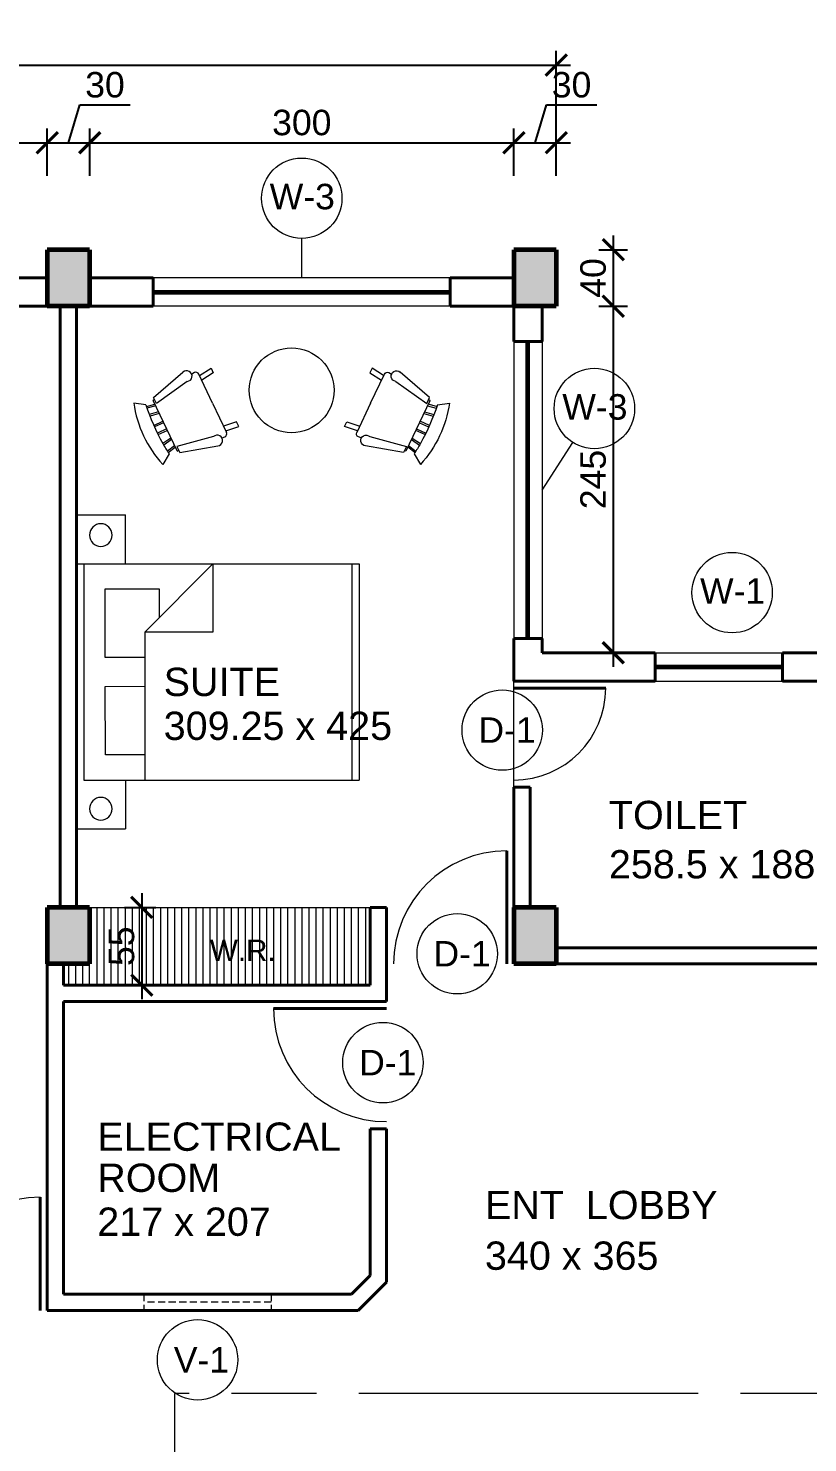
# Model space of a CAD drawing. Header units: millimetres. Extents: x -43527 to -16485, y 19062 to 36467.
# Drawn here: x -29458 to -28907, y 33176 to 34176 of the extents above; entities that cross this region are included whole.
import ezdxf

# ---------------------------------------------------------------- set-up
doc = ezdxf.new("R2010")
doc.units = ezdxf.units.MM
doc.header["$LTSCALE"] = 10
doc.header["$PDMODE"] = 35
doc.linetypes.add('ACAD_ISO08W100', pattern=[36, 24, -3, 6, -3])
doc.linetypes.add('DASHED', pattern=[0.75, 0.5, -0.25])
for name, color, linetype, lineweight in [('door', 30, 'Continuous', 15), ('elevation', 2, 'Continuous', 20), ('fur', 13, 'Continuous', 13), ('projection', 181, 'DASHED', 13), ('SEC.  LINE', 20, 'ACAD_ISO08W100', 13), ('TEXT', 6, 'Continuous', 25), ('THI.', 5, 'Continuous', 60), ('THIN', 241, 'Continuous', 5), ('THIN-2', 54, 'Continuous', 9), ('WALL', 4, 'Continuous', 40)]:
    doc.layers.add(name, color=color, linetype=linetype, lineweight=lineweight)
doc.styles.get("Standard").update_dxf_attribs({"font": 'arial.ttf', "height": 18})
doc.dimstyles.new('ISO-25', dxfattribs={"dimtxt": 2.5, "dimasz": 15, "dimexe": 10, "dimexo": 30, "dimgap": 5, "dimtad": 1, "dimdsep": 46, "dimtxsty": 'Standard', "dimblk": 'ARCHTICK', "dimcen": 2.5, "dimdle": 10, "dimadec": 1, "dimazin": 0, "dimtfac": 1, "dimtmove": 0, "dimatfit": 3, "dimldrblk": 'OPEN90', "dimfxl": 1, "dimarcsym": 0})

# ---------------------------------------------------------------- blocks, each defined once
blk = doc.blocks.new('_ArchTick')
at = {"color": 0, "linetype": 'ByBlock', "const_width": 0.15}
blk.add_lwpolyline([(-0.5, -0.5), (0.5, 0.5)], dxfattribs=at)
blk = doc.blocks.new('*D265')
at = {"layer": 'Defpoints', "color": 0, "transparency": 16777216}
for p in [(-29084.4, 34150.1), (-31094.4, 34057.8), (-29084.4, 34057.8)]:
    blk.add_point(p, dxfattribs=at)
at = {"layer": 'TEXT', "color": 0, "lineweight": -2, "transparency": 16777216}
for p, q in [((-31094.4, 34087.8), (-31094.4, 34160.1)), ((-29084.4, 34087.8), (-29084.4, 34160.1)), ((-31104.4, 34150.1), (-29074.4, 34150.1))]:
    blk.add_line(p, q, dxfattribs=at)
at = {"layer": 'TEXT', "color": 0, "lineweight": -2, "transparency": 16777216, "xscale": 15, "yscale": 15, "zscale": 15, "rotation": 180}
blk.add_blockref('_ArchTick', (-31094.4, 34150.1), dxfattribs=at)
at = {"layer": 'TEXT', "color": 0, "lineweight": -2, "transparency": 16777216, "xscale": 15, "yscale": 15, "zscale": 15}
blk.add_blockref('_ArchTick', (-29084.4, 34150.1), dxfattribs=at)
at = {"layer": 'TEXT', "color": 0, "transparency": 16777216, "insert": (-30089.4, 34164.3), "char_height": 18, "attachment_point": 5}
blk.add_mtext('2010', dxfattribs=at)
blk = doc.blocks.new('_Open90')
at = {"color": 0, "linetype": 'ByBlock', "lineweight": -2}
for p, q in [((0, 0), (-1, 0)), ((-0.5, 0.5), (0, 0)), ((0, 0), (-0.5, -0.5))]:
    blk.add_line(p, q, dxfattribs=at)
blk = doc.blocks.new('*D309')
at = {"layer": 'Defpoints', "color": 0, "transparency": 16777216}
for p in [(-29444.4, 34095.2), (-29744.4, 34041.9), (-29444.4, 34041.9)]:
    blk.add_point(p, dxfattribs=at)
at = {"layer": 'TEXT', "color": 0, "lineweight": -2, "transparency": 16777216}
for p, q in [((-29744.4, 34071.9), (-29744.4, 34105.2)), ((-29444.4, 34071.9), (-29444.4, 34105.2)), ((-29754.4, 34095.2), (-29434.4, 34095.2))]:
    blk.add_line(p, q, dxfattribs=at)
at = {"layer": 'TEXT', "color": 0, "lineweight": -2, "transparency": 16777216, "xscale": 15, "yscale": 15, "zscale": 15, "rotation": 180}
blk.add_blockref('_ArchTick', (-29744.4, 34095.2), dxfattribs=at)
at = {"layer": 'TEXT', "color": 0, "lineweight": -2, "transparency": 16777216, "xscale": 15, "yscale": 15, "zscale": 15}
blk.add_blockref('_ArchTick', (-29444.4, 34095.2), dxfattribs=at)
at = {"layer": 'TEXT', "color": 0, "transparency": 16777216, "insert": (-29594.4, 34109.4), "char_height": 18, "attachment_point": 5}
blk.add_mtext('300', dxfattribs=at)
blk = doc.blocks.new('CHAIR_ROCKING')
at = {"linetype": 'Continuous'}
for p, q in [((-8, -4.5), (-10, -1.5)), ((-4, -7), (-4.40532, -4.16272)), ((-1.5, -4.05012), (-1.5, -7)), ((-1, -7), (-1, -4.05012)), ((1, -7), (1, -4.04655)), ((1.5, -4.05012), (1.5, -7)), ((8, -4.5), (10, -1.5)), ((-9, -7.5), (-12, -18.49999)), ((-7, -7.5), (-9, -7.5)), ((-9, -18.49999), (-7, -7.5)), ((-8.23428, -6.99939), (-8.3093, -7.47958)), ((-8.23041, -7), (8.23915, -7)), ((-7.5, -4.5), (-7, -7)), ((-6.5, -7), (-7.02225, -4.43)), ((-4.5, -7), (-4.96674, -4.19951)), ((4, -7), (4.40187, -4.18694)), ((4.5, -7), (4.96761, -4.19437)), ((6.5, -7), (7, -4.4057)), ((7.5, -4.5), (7, -7)), ((7, -7.5), (9, -7.5)), ((9, -18.49999), (7, -7.5)), ((8.31071, -7.48854), (8.23449, -7.00073)), ((9, -7.5), (12, -18.49999)), ((-10.36644, -20.64523), (-10.5, -21.49999)), ((10.5, -21.49999), (10.3575, -20.58798)), ((-9, -22.49999), (-9.5, -26.49999)), ((0, -22.49999), (-9.5, -22.49999)), ((-8, -26.49999), (-7.5, -22.49999)), ((0, -22.49999), (9.5, -22.49999)), ((8, -26.49999), (7.5, -22.49999)), ((9, -22.49999), (9.5, -26.49999)), ((-9.5, -26.49999), (-8, -26.49999)), ((9.5, -26.49999), (8, -26.49999))]:
    blk.add_line(p, q, dxfattribs=at)
for centre, radius, start, end in [((0, -34.08333), 34.08333, 72.93847, 107.0615), ((0, -68.25004), 64.25, 93.92211, 97.15267), ((0, -68.25004), 64.25, 82.84733, 93.92211), ((-10.5, -18.99999), 1.58114, 161.5651, 18.43495), ((10.5, -18.99999), 1.58114, 161.5651, 18.43495), ((-9.5, -21.49999), 1, 180, 270), ((9.5, -21.49999), 1, 270, 0)]:
    blk.add_arc(centre, radius, start, end, dxfattribs=at)
blk = doc.blocks.new('BED')
at = {"layer": 'fur'}
for p, q in [((-21049, 22212.3), (-21083.7, 22212.3)), ((-21083.7, 22177.8), (-21083.7, 22212.3)), ((-21054.1, 22024.9), (-21249, 22024.9)), ((-21083.7, 22025), (-21083.7, 21990.4)), ((-21049, 21990.4), (-21083.7, 21990.4))]:
    blk.add_line(p, q, dxfattribs=at)
at = {"layer": 'fur', "lineweight": 20}
for p, q in [((-21049.1, 21990.4), (-21049, 22212.3)), ((-21049, 22177.7), (-21249, 22177.8)), ((-21249, 22177.8), (-21249, 22024.9)), ((-21244, 22024.9), (-21243.9, 22177.8)), ((-21145.5, 22177.8), (-21097.3, 22129.5)), ((-21145.5, 22177.8), (-21145.5, 22129.5)), ((-21054.1, 22177.7), (-21054.1, 22024.9)), ((-21069.3, 22160), (-21107.4, 22160)), ((-21107.4, 22160), (-21107.4, 22139.7)), ((-21069.3, 22111.5), (-21069.3, 22160)), ((-21145.5, 22129.5), (-21097.3, 22129.5)), ((-21097.3, 22129.5), (-21097.3, 22024.9)), ((-21097.3, 22111.5), (-21069.3, 22111.5)), ((-21069.3, 22091.1), (-21097.3, 22091.2)), ((-21069.4, 22042.6), (-21069.3, 22091.1)), ((-21097.3, 22042.7), (-21069.4, 22042.6))]:
    blk.add_line(p, q, dxfattribs=at)
for centre in [(-21066.2, 22198.1), (-21066.2, 22004.6)]:
    blk.add_circle(centre, 8, dxfattribs=at)
blk = doc.blocks.new('*D305')
at = {"layer": 'Defpoints', "color": 0, "transparency": 16777216}
for p in [(-29084.4, 34095.2), (-29114.4, 34041.9), (-29084.4, 34041.9)]:
    blk.add_point(p, dxfattribs=at)
at = {"layer": 'TEXT', "color": 0, "lineweight": -2, "transparency": 16777216}
for p, q in [((-29099.4, 34095.2), (-29091.4, 34121.9)), ((-29091.4, 34121.9), (-29055.7, 34121.9)), ((-29114.4, 34071.9), (-29114.4, 34105.2)), ((-29084.4, 34071.9), (-29084.4, 34105.2)), ((-29124.4, 34095.2), (-29074.4, 34095.2))]:
    blk.add_line(p, q, dxfattribs=at)
at = {"layer": 'TEXT', "color": 0, "lineweight": -2, "transparency": 16777216, "xscale": 15, "yscale": 15, "zscale": 15, "rotation": 180}
blk.add_blockref('_ArchTick', (-29114.4, 34095.2), dxfattribs=at)
at = {"layer": 'TEXT', "color": 0, "lineweight": -2, "transparency": 16777216, "xscale": 15, "yscale": 15, "zscale": 15}
blk.add_blockref('_ArchTick', (-29084.4, 34095.2), dxfattribs=at)
at = {"layer": 'TEXT', "color": 0, "transparency": 16777216, "insert": (-29073.6, 34136.1), "char_height": 18, "attachment_point": 5}
blk.add_mtext('30', dxfattribs=at)
blk = doc.blocks.new('*D304')
at = {"layer": 'Defpoints', "color": 0, "transparency": 16777216}
for p in [(-29114.4, 34095.2), (-29414.4, 34041.9), (-29114.4, 34041.9)]:
    blk.add_point(p, dxfattribs=at)
at = {"layer": 'TEXT', "color": 0, "lineweight": -2, "transparency": 16777216}
for p, q in [((-29414.4, 34071.9), (-29414.4, 34105.2)), ((-29114.4, 34071.9), (-29114.4, 34105.2)), ((-29424.4, 34095.2), (-29104.4, 34095.2))]:
    blk.add_line(p, q, dxfattribs=at)
at = {"layer": 'TEXT', "color": 0, "lineweight": -2, "transparency": 16777216, "xscale": 15, "yscale": 15, "zscale": 15, "rotation": 180}
blk.add_blockref('_ArchTick', (-29414.4, 34095.2), dxfattribs=at)
at = {"layer": 'TEXT', "color": 0, "lineweight": -2, "transparency": 16777216, "xscale": 15, "yscale": 15, "zscale": 15}
blk.add_blockref('_ArchTick', (-29114.4, 34095.2), dxfattribs=at)
at = {"layer": 'TEXT', "color": 0, "transparency": 16777216, "insert": (-29264.4, 34109.4), "char_height": 18, "attachment_point": 5}
blk.add_mtext('300', dxfattribs=at)
blk = doc.blocks.new('*D303')
at = {"layer": 'Defpoints', "color": 0, "transparency": 16777216}
for p in [(-29414.4, 34095.2), (-29444.4, 34041.9), (-29414.4, 34041.9)]:
    blk.add_point(p, dxfattribs=at)
at = {"layer": 'TEXT', "color": 0, "lineweight": -2, "transparency": 16777216}
for p, q in [((-29429.4, 34095.2), (-29421.4, 34121.9)), ((-29421.4, 34121.9), (-29385.7, 34121.9)), ((-29444.4, 34071.9), (-29444.4, 34105.2)), ((-29414.4, 34071.9), (-29414.4, 34105.2)), ((-29454.4, 34095.2), (-29404.4, 34095.2))]:
    blk.add_line(p, q, dxfattribs=at)
at = {"layer": 'TEXT', "color": 0, "lineweight": -2, "transparency": 16777216, "xscale": 15, "yscale": 15, "zscale": 15, "rotation": 180}
blk.add_blockref('_ArchTick', (-29444.4, 34095.2), dxfattribs=at)
at = {"layer": 'TEXT', "color": 0, "lineweight": -2, "transparency": 16777216, "xscale": 15, "yscale": 15, "zscale": 15}
blk.add_blockref('_ArchTick', (-29414.4, 34095.2), dxfattribs=at)
at = {"layer": 'TEXT', "color": 0, "transparency": 16777216, "insert": (-29403.6, 34136.1), "char_height": 18, "attachment_point": 5}
blk.add_mtext('30', dxfattribs=at)
blk = doc.blocks.new('*D293')
at = {"layer": 'Defpoints', "color": 0, "transparency": 16777216}
for p in [(-29084.4, 34019.6), (-29084.4, 33979.6), (-29044.1, 33979.6)]:
    blk.add_point(p, dxfattribs=at)
at = {"layer": 'TEXT', "color": 0, "lineweight": -2, "transparency": 16777216}
for p, q in [((-29044.1, 34029.6), (-29044.1, 33969.6)), ((-29054.4, 34019.6), (-29034.1, 34019.6)), ((-29054.4, 33979.6), (-29034.1, 33979.6))]:
    blk.add_line(p, q, dxfattribs=at)
at = {"layer": 'TEXT', "color": 0, "lineweight": -2, "transparency": 16777216, "xscale": 15, "yscale": 15, "zscale": 15}
for p, rotation in [((-29044.1, 34019.6), 90), ((-29044.1, 33979.6), 270)]:
    blk.add_blockref('_ArchTick', p, dxfattribs=dict(at, rotation=rotation))
at = {"layer": 'TEXT', "color": 0, "transparency": 16777216, "insert": (-29058.3, 33999.6), "char_height": 18, "attachment_point": 5, "rotation": 90}
blk.add_mtext('40', dxfattribs=at)
blk = doc.blocks.new('*D291')
at = {"layer": 'Defpoints', "color": 0, "transparency": 16777216}
for p in [(-29084.4, 33979.6), (-29094.4, 33734.6), (-29044.1, 33734.6)]:
    blk.add_point(p, dxfattribs=at)
at = {"layer": 'TEXT', "color": 0, "lineweight": -2, "transparency": 16777216}
for p, q in [((-29044.1, 33989.6), (-29044.1, 33724.6)), ((-29054.4, 33979.6), (-29034.1, 33979.6)), ((-29064.4, 33734.6), (-29034.1, 33734.6))]:
    blk.add_line(p, q, dxfattribs=at)
at = {"layer": 'TEXT', "color": 0, "lineweight": -2, "transparency": 16777216, "xscale": 15, "yscale": 15, "zscale": 15}
for p, rotation in [((-29044.1, 33979.6), 90), ((-29044.1, 33734.6), 270)]:
    blk.add_blockref('_ArchTick', p, dxfattribs=dict(at, rotation=rotation))
at = {"layer": 'TEXT', "color": 0, "transparency": 16777216, "insert": (-29058.3, 33857.1), "char_height": 18, "attachment_point": 5, "rotation": 90}
blk.add_mtext('245', dxfattribs=at)
blk = doc.blocks.new('*D319')
at = {"layer": 'Defpoints', "color": 0, "transparency": 16777216}
for p in [(-29419.8, 33554.6), (-29419.8, 33499.6), (-29377.6, 33499.6)]:
    blk.add_point(p, dxfattribs=at)
at = {"layer": 'elevation', "color": 0, "lineweight": -2, "transparency": 16777216}
for p, q in [((-29377.6, 33564.6), (-29377.6, 33489.6)), ((-29389.8, 33554.6), (-29367.6, 33554.6)), ((-29389.8, 33499.6), (-29367.6, 33499.6))]:
    blk.add_line(p, q, dxfattribs=at)
at = {"layer": 'elevation', "color": 0, "lineweight": -2, "transparency": 16777216, "xscale": 15, "yscale": 15, "zscale": 15}
for p, rotation in [((-29377.6, 33554.6), 90), ((-29377.6, 33499.6), 270)]:
    blk.add_blockref('_ArchTick', p, dxfattribs=dict(at, rotation=rotation))
at = {"layer": 'elevation', "color": 0, "transparency": 16777216, "insert": (-29391.8, 33527.1), "char_height": 18, "attachment_point": 5, "rotation": 90}
blk.add_mtext('55', dxfattribs=at)

msp = doc.modelspace()

# ---------------------------------------------------------------- hatches: boundary and pattern name
at = {"layer": 'THIN'}
h = msp.add_hatch(color=256, dxfattribs=at)
h.paths.add_polyline_path([(-31064.429, 34019.587), (-31094.429, 34019.587), (-31094.429, 33979.587), (-31064.429, 33979.587)])
h.paths.add_polyline_path([(-30734.429, 34019.587), (-30764.429, 34019.587), (-30764.429, 33979.587), (-30734.429, 33979.587)])
h.paths.add_polyline_path([(-30404.429, 34019.587), (-30434.429, 34019.587), (-30434.429, 33979.587), (-30404.429, 33979.587)])
h.paths.add_polyline_path([(-30074.429, 34019.587), (-30104.429, 34019.587), (-30104.429, 33979.587), (-30074.429, 33979.587)])
h.paths.add_polyline_path([(-29744.429, 34019.587), (-29774.429, 34019.587), (-29774.429, 33979.587), (-29744.429, 33979.587)])
h.paths.add_polyline_path([(-29414.429, 34019.587), (-29444.429, 34019.587), (-29444.429, 33979.587), (-29414.429, 33979.587)])
h.paths.add_polyline_path([(-29084.429, 34019.587), (-29114.429, 34019.587), (-29114.429, 33979.587), (-29084.429, 33979.587)])
h.paths.add_polyline_path([(-28804.429, 33744.587), (-28844.429, 33744.587), (-28844.429, 33714.587), (-28804.429, 33714.587)])
h.paths.add_polyline_path([(-28804.429, 33544.587), (-28844.429, 33544.587), (-28844.429, 33514.587), (-28804.429, 33514.587)])
h.paths.add_polyline_path([(-29084.429, 33554.587), (-29114.429, 33554.587), (-29114.429, 33514.587), (-29084.429, 33514.587)])
h.paths.add_polyline_path([(-29414.429, 33554.587), (-29444.429, 33554.587), (-29444.429, 33514.587), (-29414.429, 33514.587)])
h.paths.add_polyline_path([(-29744.429, 33554.587), (-29774.429, 33554.587), (-29774.429, 33514.587), (-29744.429, 33514.587)])
h.paths.add_polyline_path([(-30074.429, 33554.587), (-30104.429, 33554.587), (-30104.429, 33514.587), (-30074.429, 33514.587)])
h.paths.add_polyline_path([(-30404.429, 33554.587), (-30434.429, 33554.587), (-30434.429, 33514.587), (-30404.429, 33514.587)])
h.paths.add_polyline_path([(-30734.429, 33554.587), (-30764.429, 33554.587), (-30764.429, 33514.587), (-30734.429, 33514.587)])
h.paths.add_polyline_path([(-31064.429, 33554.587), (-31094.429, 33554.587), (-31094.429, 33514.587), (-31064.429, 33514.587)])
h.paths.add_polyline_path([(-31064.429, 33149.587), (-31094.429, 33149.587), (-31094.429, 33109.587), (-31064.429, 33109.587)])
h.paths.add_polyline_path([(-30734.429, 33149.587), (-30764.429, 33149.587), (-30764.429, 33109.587), (-30734.429, 33109.587)])
h.paths.add_polyline_path([(-30404.429, 33149.587), (-30434.429, 33149.587), (-30434.429, 33109.587), (-30404.429, 33109.587)])
h.paths.add_polyline_path([(-30074.429, 33149.587), (-30104.429, 33149.587), (-30104.429, 33109.587), (-30074.429, 33109.587)])
h.paths.add_polyline_path([(-29744.429, 33149.587), (-29774.429, 33149.587), (-29774.429, 33109.587), (-29744.429, 33109.587)])
h.paths.add_polyline_path([(-29414.429, 33134.587, 1), (-29444.429, 33134.587, 1)])
h.paths.add_polyline_path([(-29084.429, 33149.587), (-29114.429, 33149.587), (-29114.429, 33109.587), (-29084.429, 33109.587)])
h.paths.add_polyline_path([(-28804.429, 33149.587), (-28844.429, 33149.587), (-28844.429, 33119.587), (-28804.429, 33119.587)])
h.paths.add_polyline_path([(-28804.429, 32949.587), (-28844.429, 32949.587), (-28844.429, 32919.587), (-28804.429, 32919.587)])
h.paths.add_polyline_path([(-29074.429, 32834.587), (-29114.429, 32834.587), (-29114.429, 32804.587), (-29074.429, 32804.587)])
h.paths.add_polyline_path([(-29414.429, 32834.587), (-29454.429, 32834.587), (-29454.429, 32804.587), (-29414.429, 32804.587)])
h.paths.add_polyline_path([(-29744.429, 32834.587), (-29784.429, 32834.587), (-29784.429, 32804.587), (-29744.429, 32804.587)])
h.paths.add_polyline_path([(-29744.429, 32384.587), (-29784.429, 32384.587), (-29784.429, 32354.587), (-29744.429, 32354.587)])
h.paths.add_polyline_path([(-29414.429, 32384.587), (-29454.429, 32384.587), (-29454.429, 32354.587), (-29414.429, 32354.587)])
h.paths.add_polyline_path([(-29074.429, 32384.587), (-29114.429, 32384.587), (-29114.429, 32354.587), (-29074.429, 32354.587)])

# ---------------------------------------------------------------- linework, layer by layer
at = {"layer": 'door'}
msp.add_line((-29114.429, 33639.587), (-29114.429, 33714.587), dxfattribs=at)
for centre in [(-29264.429, 34055.972), (-29057.469, 33907.265), (-28960.06, 33777.112), (-29122.643, 33679.923), (-29154.453, 33521.785), (-29207.018, 33444.793), (-29338.096, 33234.664)]:
    msp.add_circle(centre, 28.442, dxfattribs=at)
for centre, radius, start, end in [((-29114.429, 33709.587), 65, 270, 0), ((-29119.429, 33514.587), 80, 90, 180), ((-29204.429, 33483.087), 80, 180, 270), ((-29449.429, 33269.587), 80, 90, 180)]:
    msp.add_arc(centre, radius, start, end, dxfattribs=at)
at = {"layer": 'elevation'}
for p, q in [((-29159.429, 33999.587), (-29369.429, 33999.587)), ((-29159.429, 33979.587), (-29369.429, 33979.587)), ((-29114.429, 33954.587), (-29114.429, 33744.587)), ((-29094.429, 33954.587), (-29094.429, 33744.587)), ((-29014.429, 33734.587), (-28924.429, 33734.587)), ((-29014.429, 33714.587), (-28924.429, 33714.587)), ((-29414.429, 33554.587), (-29215.929, 33554.587)), ((-29409.429, 33554.587), (-29409.429, 33499.587)), ((-29404.429, 33554.587), (-29404.429, 33499.587)), ((-29399.429, 33554.587), (-29399.429, 33499.587)), ((-29394.429, 33554.587), (-29394.429, 33499.587)), ((-29389.429, 33554.587), (-29389.429, 33499.587)), ((-29384.429, 33554.587), (-29384.429, 33499.587)), ((-29379.429, 33554.587), (-29379.429, 33499.587)), ((-29374.429, 33554.587), (-29374.429, 33499.587)), ((-29369.429, 33554.587), (-29369.429, 33499.587)), ((-29364.429, 33554.587), (-29364.429, 33499.587)), ((-29359.429, 33554.587), (-29359.429, 33499.587)), ((-29359.429, 33554.587), (-29359.429, 33499.587)), ((-29354.429, 33554.587), (-29354.429, 33499.587)), ((-29349.429, 33554.587), (-29349.429, 33499.587)), ((-29344.429, 33554.587), (-29344.429, 33499.587)), ((-29339.429, 33554.587), (-29339.429, 33499.587)), ((-29334.429, 33554.587), (-29334.429, 33499.587)), ((-29329.429, 33554.587), (-29329.429, 33499.587)), ((-29324.429, 33554.587), (-29324.429, 33499.587)), ((-29319.429, 33554.587), (-29319.429, 33499.587)), ((-29314.429, 33554.587), (-29314.429, 33499.587)), ((-29309.429, 33554.587), (-29309.429, 33499.587)), ((-29304.429, 33554.587), (-29304.429, 33499.587)), ((-29299.429, 33554.587), (-29299.429, 33499.587)), ((-29294.429, 33554.587), (-29294.429, 33499.587)), ((-29289.429, 33554.587), (-29289.429, 33499.587)), ((-29284.429, 33554.587), (-29284.429, 33499.587)), ((-29279.429, 33554.587), (-29279.429, 33499.587)), ((-29274.429, 33554.587), (-29274.429, 33499.587)), ((-29269.429, 33554.587), (-29269.429, 33499.587)), ((-29264.429, 33554.587), (-29264.429, 33499.587)), ((-29259.429, 33554.587), (-29259.429, 33499.587)), ((-29254.429, 33554.587), (-29254.429, 33499.587)), ((-29249.429, 33554.587), (-29249.429, 33499.587)), ((-29244.429, 33554.587), (-29244.429, 33499.587)), ((-29239.429, 33554.587), (-29239.429, 33499.587)), ((-29234.429, 33554.587), (-29234.429, 33499.587)), ((-29229.429, 33554.587), (-29229.429, 33499.587)), ((-29224.429, 33554.587), (-29224.429, 33499.587)), ((-29219.429, 33554.587), (-29219.429, 33499.587)), ((-29429.429, 33514.587), (-29429.429, 33499.587)), ((-29424.429, 33514.587), (-29424.429, 33499.587)), ((-29419.429, 33514.587), (-29419.429, 33499.587)), ((-29414.671, 33514.587), (-29414.671, 33499.587))]:
    msp.add_line(p, q, dxfattribs=at)
at = {"layer": 'fur'}
msp.add_circle((-29271.606, 33920.158), 30, dxfattribs=at)
at = {"layer": 'projection'}
for p, q in [((-29376.061, 33281.087), (-29376.061, 33269.587)), ((-29286.061, 33275.337), (-29376.061, 33275.337)), ((-29286.061, 33281.087), (-29286.061, 33269.587))]:
    msp.add_line(p, q, dxfattribs=at)
at = {"layer": 'SEC.  LINE'}
for p, q in [((-28264.051, 33210.837), (-29354.429, 33210.837)), ((-29354.429, 33210.837), (-29354.429, 32892.087))]:
    msp.add_line(p, q, dxfattribs=at)
at = {"layer": 'THI.'}
for p, q in [((-29444.429, 34019.587), (-29444.429, 33979.587)), ((-29414.429, 34019.587), (-29444.429, 34019.587)), ((-29414.429, 34019.587), (-29414.429, 33979.587)), ((-29084.429, 34019.587), (-29114.429, 34019.587)), ((-29114.429, 34019.587), (-29114.429, 33979.587)), ((-29084.429, 34019.587), (-29084.429, 33979.587)), ((-29369.429, 33989.587), (-29159.429, 33989.587)), ((-29414.429, 33979.587), (-29444.429, 33979.587)), ((-29084.429, 33979.587), (-29114.429, 33979.587)), ((-29104.429, 33744.587), (-29104.429, 33954.587)), ((-29014.429, 33724.587), (-28924.429, 33724.587)), ((-29444.429, 33554.587), (-29444.429, 33514.587)), ((-29414.429, 33554.587), (-29444.429, 33554.587)), ((-29414.429, 33554.587), (-29414.429, 33514.587)), ((-29084.429, 33554.587), (-29114.429, 33554.587)), ((-29114.429, 33554.587), (-29114.429, 33514.587)), ((-29084.429, 33554.587), (-29084.429, 33514.587)), ((-29414.429, 33514.587), (-29444.429, 33514.587)), ((-29084.429, 33514.587), (-29114.429, 33514.587))]:
    msp.add_line(p, q, dxfattribs=at)
at = {"layer": 'THIN-2'}
for p, q in [((-29264.429, 33999.587), (-29264.429, 34027.53)), ((-29094.429, 33849.587), (-29072.814, 33883.319))]:
    msp.add_line(p, q, dxfattribs=at)
at = {"layer": 'WALL'}
for p, q in [((-29444.429, 33999.587), (-29489.429, 33999.587)), ((-29369.429, 33999.587), (-29414.429, 33999.587)), ((-29369.429, 33999.587), (-29369.429, 33979.587)), ((-29159.429, 33999.587), (-29159.429, 33979.587)), ((-29114.429, 33999.587), (-29159.429, 33999.587)), ((-29444.429, 33979.587), (-29489.429, 33979.587)), ((-29435.179, 33979.587), (-29435.179, 33554.587)), ((-29423.679, 33979.587), (-29423.679, 33554.587)), ((-29369.429, 33979.587), (-29414.429, 33979.587)), ((-29114.429, 33979.587), (-29159.429, 33979.587)), ((-29114.429, 33979.587), (-29114.429, 33954.587)), ((-29094.429, 33979.587), (-29094.429, 33954.587)), ((-29094.429, 33954.587), (-29114.429, 33954.587)), ((-29114.429, 33744.587), (-29114.429, 33714.587)), ((-29094.429, 33744.587), (-29114.429, 33744.587)), ((-29094.429, 33744.587), (-29094.429, 33734.587)), ((-29014.429, 33734.587), (-29094.429, 33734.587)), ((-29014.429, 33714.587), (-29014.429, 33734.587)), ((-28844.429, 33734.587), (-28924.429, 33734.587)), ((-28924.429, 33714.587), (-28924.429, 33734.587)), ((-29014.429, 33714.587), (-29114.429, 33714.587)), ((-28844.429, 33714.587), (-28924.429, 33714.587)), ((-29049.429, 33709.587), (-29114.429, 33709.587)), ((-29102.929, 33639.587), (-29114.429, 33639.587)), ((-29114.429, 33639.587), (-29114.429, 33554.587)), ((-29102.929, 33639.587), (-29102.929, 33554.587)), ((-29119.429, 33514.587), (-29119.429, 33594.587)), ((-29215.929, 33554.587), (-29215.929, 33499.587)), ((-29215.929, 33554.587), (-29204.429, 33554.587)), ((-29204.429, 33554.587), (-29204.429, 33488.087)), ((-29084.429, 33526.087), (-28844.429, 33526.087)), ((-29444.429, 33514.587), (-29444.429, 33269.587)), ((-29432.929, 33514.587), (-29432.929, 33499.587)), ((-29084.429, 33514.587), (-28844.429, 33514.587)), ((-29432.929, 33499.587), (-29215.929, 33499.587)), ((-29432.929, 33488.087), (-29432.929, 33281.087)), ((-29432.929, 33488.087), (-29204.429, 33488.087)), ((-29284.429, 33483.087), (-29204.429, 33483.087)), ((-29215.929, 33398.087), (-29215.929, 33294.35)), ((-29215.929, 33398.087), (-29204.429, 33398.087)), ((-29204.429, 33398.087), (-29204.429, 33289.587)), ((-29449.429, 33349.587), (-29449.429, 33269.587)), ((-29229.193, 33281.087), (-29215.929, 33294.35)), ((-29224.429, 33269.587), (-29204.429, 33289.587)), ((-29432.929, 33281.087), (-29376.061, 33281.087)), ((-29376.061, 33281.087), (-29286.061, 33281.087)), ((-29286.061, 33281.087), (-29229.193, 33281.087)), ((-29376.061, 33269.587), (-29444.429, 33269.587)), ((-29376.061, 33269.587), (-29286.061, 33269.587)), ((-29224.429, 33269.587), (-29286.061, 33269.587))]:
    msp.add_line(p, q, dxfattribs=at)

# ---------------------------------------------------------------- block references
at = {"layer": 'door', "xscale": -1, "rotation": 359.999999999986}
msp.add_blockref('BED', (-50472.721, 11619.723), dxfattribs=at)
at = {"layer": 'fur'}
for p, xscale, yscale, zscale, rotation in [((-29376.261, 33887.938), 2.400000000002005, 2.400000000002005, 2.400000000002005, 115.3126618784897), ((-29166.95, 33887.938), -2.400000000002005, 2.400000000001455, 2.4, 244.6873381215384)]:
    msp.add_blockref('CHAIR_ROCKING', p, dxfattribs=dict(at, xscale=xscale, yscale=yscale, zscale=zscale, rotation=rotation))

# ---------------------------------------------------------------- texts
at = {"layer": 'elevation'}
for s, height, p in [('W-3', 18, (-29287.099, 34048.155)), ('W-3', 18, (-29080.139, 33899.449)), ('W-1', 18, (-28982.73, 33769.296)), ('D-1', 18, (-29139.472, 33670.94)), ('W.R.', 15, (-29329.429, 33516.671)), ('D-1', 18, (-29171.282, 33512.802)), ('D-1', 18, (-29223.847, 33435.811)), ('V-1', 18, (-29354.925, 33225.681))]:
    msp.add_text(s, height=height, dxfattribs=at).set_placement(p)
at = {"layer": 'TEXT'}
for s, p in [('SUITE', (-29362.087, 33704.014)), ('309.25 x 425', (-29362.087, 33672.961)), ('TOILET', (-29047.2, 33609.908)), ('258.5 x 188.5', (-29047.2, 33575.069)), ('ELECTRICAL', (-29409.049, 33382.471)), ('ROOM', (-29409.049, 33353.403)), ('ENT  LOBBY', (-29134.869, 33334.16)), ('217 x 207', (-29409.049, 33322.35)), ('340 x 365', (-29134.869, 33298.337))]:
    msp.add_text(s, height=20, dxfattribs=at).set_placement(p)

# ---------------------------------------------------------------- dimensions: what is measured, and where the dimension line sits
at = {"layer": 'elevation'}
dim = msp.add_linear_dim(base=(-29377.629, 33499.587), p1=(-29419.809, 33554.587), p2=(-29419.809, 33499.587), angle=90, dimstyle='ISO-25', dxfattribs=at)
dim.commit()
dim.dimension.update_dxf_attribs({"geometry": '*D319', "text_midpoint": (-29391.783, 33527.087)})
at = {"layer": 'TEXT'}
for base, p1, p2, picture, middle in [((-29084.429, 34150.129), (-31094.429, 34057.833), (-29084.429, 34057.833), '*D265', (-30089.429, 34164.319)), ((-29414.429, 34095.25), (-29444.429, 34041.897), (-29414.429, 34041.897), '*D303', (-29416.42, 34136.143)), ((-29084.429, 34095.25), (-29114.429, 34041.897), (-29084.429, 34041.897), '*D305', (-29086.42, 34136.143)), ((-29444.429, 34095.25), (-29744.429, 34041.897), (-29444.429, 34041.897), '*D309', (-29594.429, 34109.446)), ((-29114.429, 34095.25), (-29414.429, 34041.897), (-29114.429, 34041.897), '*D304', (-29264.429, 34109.446))]:
    dim = msp.add_linear_dim(base=base, p1=p1, p2=p2, dimstyle='ISO-25', override={"dimtmove": 1}, dxfattribs=at)
    dim.commit()
    dim.dimension.update_dxf_attribs({"geometry": picture, "text_midpoint": middle})
for base, p1, p2, picture, middle in [((-29044.133, 33979.587), (-29084.429, 34019.587), (-29084.429, 33979.587), '*D293', (-29058.323, 33999.587)), ((-29044.133, 33734.587), (-29084.429, 33979.587), (-29094.429, 33734.587), '*D291', (-29058.323, 33857.087))]:
    dim = msp.add_linear_dim(base=base, p1=p1, p2=p2, angle=90, dimstyle='ISO-25', override={"dimtmove": 1}, dxfattribs=at)
    dim.commit()
    dim.dimension.update_dxf_attribs({"geometry": picture, "text_midpoint": middle})

doc.saveas('drawing.dxf')
